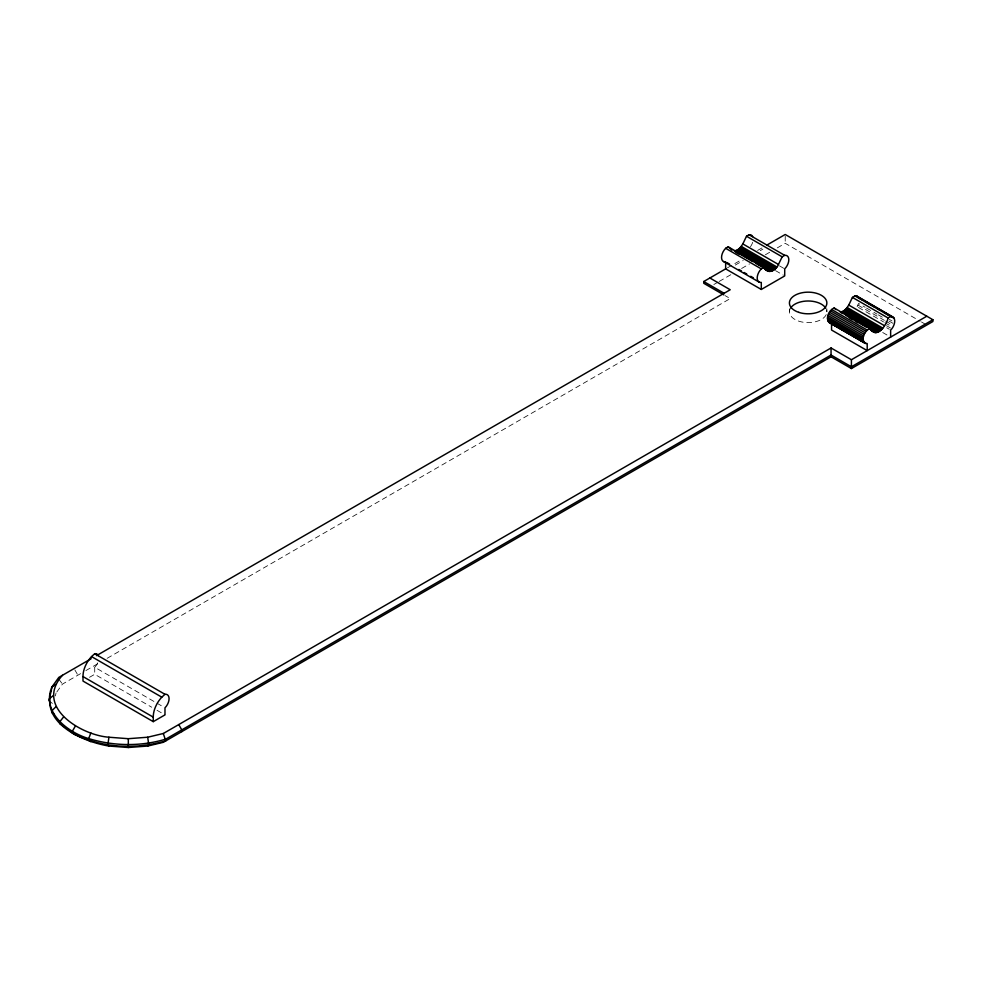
<?xml version="1.0" encoding="UTF-8"?>
<svg xmlns="http://www.w3.org/2000/svg" width="982" height="982" viewBox="0 0 982 982"><rect width="100%" height="100%" fill="white"/><g stroke="black" fill="none" stroke-linecap="round" stroke-linejoin="round"><path stroke-width="0.74" stroke-dasharray="4.91 3.68" d="M55.373 695.907L56.011 693.108M857.126 306.691L858.575 303.475L865.179 307.28M56.821 691.979L62.48 684.098L80.561 673.652M727.404 267.865L741.263 259.862M757.625 250.422L761.983 247.906M735.285 265.079L743.165 260.525M760.252 250.668L762.879 249.146M713.828 284.522L717.793 282.239M719.119 281.478L733.652 273.07M741.594 268.491L749.524 263.913M765.395 254.755L770.674 251.699M777.29 247.881L785.219 243.303L920.171 321.212M85.876 670.583L99.157 662.924M107.136 658.321L730.227 298.577L725.133 295.631M89.497 677.31L94.714 674.315L151.719 707.224M921.497 321.986L925.461 324.269M889.324 319.383L891.963 320.905M866.505 308.041L877.061 314.142M878.387 314.903L882.339 317.186M888.943 321.004L892.908 323.287M857.961 305.107L884.365 320.341M885.69 321.114L890.969 324.158M858.452 307.452L883.542 321.936M884.856 322.697L891.46 326.503M886.488 325.693L890.453 327.976M779.438 265.827L784.716 268.884M886.672 327.743L889.311 329.277M775.473 270.602L783.391 275.181M882.708 332.517L889.311 336.323M97.684 662.899A8.813 5.094 -60 0 1 94.714 667.257L155.696 702.461M157.022 703.235L163.65 707.065M157.022 710.293L164.976 714.884M49.1 700.767L52.365 703.419M58.81 679.163L62.48 684.098M74.853 669.896L77.909 675.186M826.869 308.864L826.869 311.81A18.719 10.814 0 0 0 826.23 309.011M789.418 308.864L789.418 311.81M785.219 236.245L785.219 243.303M94.714 667.257L94.714 674.315M826.23 314.608A18.719 10.814 0 0 1 803.288 322.243A18.719 10.814 0 0 1 790.056 309.011M752.654 242.321A8.813 5.094 -60 0 1 750.211 247.01"/><path stroke-width="1.47" d="M829.422 322.685L831.558 322.98L831.558 330.038L867.204 350.611L867.204 343.553L865.068 343.27L829.422 322.685C824.831 318.438 829.164 310.091 834.111 307.98L869.757 328.565C876.987 339.502 886.599 324.907 888.084 317.984L890.637 316.511C897.658 316.916 894.246 327.092 890.637 330.038L890.637 337.084M865.068 343.27C860.478 339.023 864.811 330.664 869.757 328.565M926.787 316.216L851.419 359.731L831.054 347.972L163.307 733.493L147.693 737.224L128.323 738.697L108.941 737.224L107.811 744.945L108.941 746.05L128.323 747.511L147.693 746.05L163.307 742.306L831.054 356.785L851.419 368.545L932.9 321.507L932.9 319.739L785.219 234.489L766.832 245.107M108.941 746.05C83.224 741.754 40.397 723.783 51.457 690.407M108.941 737.224C80.622 735.162 34.186 706.561 62.48 675.285M90.884 732.903L88.711 738.611L88.711 740.379L90.884 741.729M734.352 250.938C741.398 249.894 743.718 241.535 746.516 236.245L749.07 234.772A8.813 5.094 -60 0 1 752.654 236.613M778.444 264.477L782.163 256.83L784.716 255.357A8.813 5.094 -60 0 1 788.816 259.751A8.813 5.094 -60 0 1 784.716 268.884L784.716 275.942L761.296 289.457L725.649 268.884L725.649 261.826A8.813 5.094 -60 0 1 721.549 257.431A8.813 5.094 -60 0 1 725.649 248.299L728.19 246.826L763.836 267.411C767.814 274.96 776.173 270.345 778.444 264.477L742.797 243.904M842.912 313.614L840.273 312.092C847.319 311.048 849.639 302.689 852.437 297.399L854.991 295.926L857.126 296.22L893.608 317.432M75.381 726.042L72.3 731.344L72.3 733.112C100.802 748.038 135.099 749.88 165.749 740.894L163.307 733.493M63.486 717.081L59.718 721.868L59.718 723.636L65.868 727.699M56.011 706.659L51.801 710.845L51.801 712.601L53.9 714.049M94.714 653.73L164.976 694.299A8.813 5.094 -60 0 1 169.076 698.693A8.813 5.094 -60 0 1 164.976 707.826L164.976 714.884L153.266 721.647L82.991 681.066L82.991 676.573A19.579 11.305 -60 0 1 91.535 656.59L94.714 653.73A8.813 5.094 -60 0 1 98.298 655.571M153.266 721.647L153.266 717.142A19.579 11.305 -60 0 1 161.809 697.171L164.976 694.299M147.693 746.05L148.822 744.945L147.693 737.224M53.458 695.477L49.1 699L49.1 700.767M56.011 684.294L51.801 687.167C41.44 712.134 67.414 732.216 88.711 738.611C113.666 746.173 140.721 746.664 165.749 739.139L831.054 355.03L851.419 366.789L932.9 319.739M723.857 294.895L703.75 283.282L703.75 281.527L726.091 268.626M761.296 289.457L761.296 282.411A8.813 5.094 -60 0 1 757.196 278.004A8.813 5.094 -60 0 1 761.296 268.884L763.836 267.411M91.191 658.701L58.81 677.396L51.801 687.167L51.801 688.934M96.506 655.632L730.227 289.751L709.863 277.992M856.132 295.913L891.779 316.486M859.901 298.528L862.54 300.05M865.179 301.584L874.422 306.912M877.061 308.446L879.7 309.968M883.665 312.251L894.221 318.352M749.07 234.772L784.716 255.357M854.991 295.926L890.637 316.511M746.516 236.245L782.163 256.83M852.437 297.399L888.084 317.984M848.718 305.058L884.365 325.631M741.263 246.372L776.909 266.957M847.184 307.526L882.83 328.111M740.354 247.476L776.001 268.061M846.275 308.63L881.922 329.203M739.397 248.458L775.043 269.043M845.318 309.612L880.964 330.185M738.39 249.305L774.037 269.878M844.311 310.447L879.946 331.032M737.359 249.98L773.006 270.566M843.28 311.134L878.927 331.707M736.328 250.484L771.975 271.069M842.249 311.638L877.896 332.223M735.322 250.815L770.968 271.388M841.243 311.969L876.889 332.542M735.678 251.699L752.838 261.617M755.477 263.139L769.998 271.523M845.551 315.148L854.794 320.476M857.433 321.998L866.676 327.337M869.316 328.86L875.919 332.677M736.095 252.399L738.734 253.933M765.138 269.178L769.102 271.462M849.933 318.131L852.572 319.653M855.212 321.175L857.851 322.697M871.059 330.32L875.023 332.616M764.929 269.24L767.568 270.762M725.649 248.299L761.296 268.884M831.558 309.453L867.204 330.038M830.428 310.754L866.075 331.327M829.422 312.215L865.068 332.8M828.587 313.81L864.234 334.383M827.973 315.443L863.62 336.016M827.593 317.051L863.239 337.636M827.47 318.585L863.104 339.158M827.593 319.96L863.239 340.545M726.962 262.587L729.601 264.109M738.845 269.449L741.484 270.971M744.123 272.493L746.762 274.027M750.727 276.31L753.366 277.832M857.973 338.225L860.613 339.747M827.973 321.139L863.62 341.724M830.428 322.992L866.075 343.577M828.587 322.059L864.234 342.644M723.501 261.531L759.147 282.116M703.75 281.527L724.115 293.287M91.535 656.59L161.809 697.171M82.991 676.573L153.266 717.142M68.249 729.491L75.381 734.855M857.126 296.22L858.575 297.767M834.111 307.98L835.977 309.661M728.19 246.826L731.921 250.177M178.736 724.581L181.78 729.872L181.78 731.639M851.419 359.731L851.419 368.545M831.054 347.972L831.054 356.785M128.323 738.697L128.323 747.511M790.547 308.115A18.719 10.814 0 0 1 808.137 300.995A18.719 10.814 0 0 1 825.739 308.115M798.771 312.35A18.719 10.814 0 0 0 826.869 302.984A18.719 10.814 0 0 0 798.771 293.618A18.719 10.814 0 0 0 798.771 312.35"/></g></svg>
